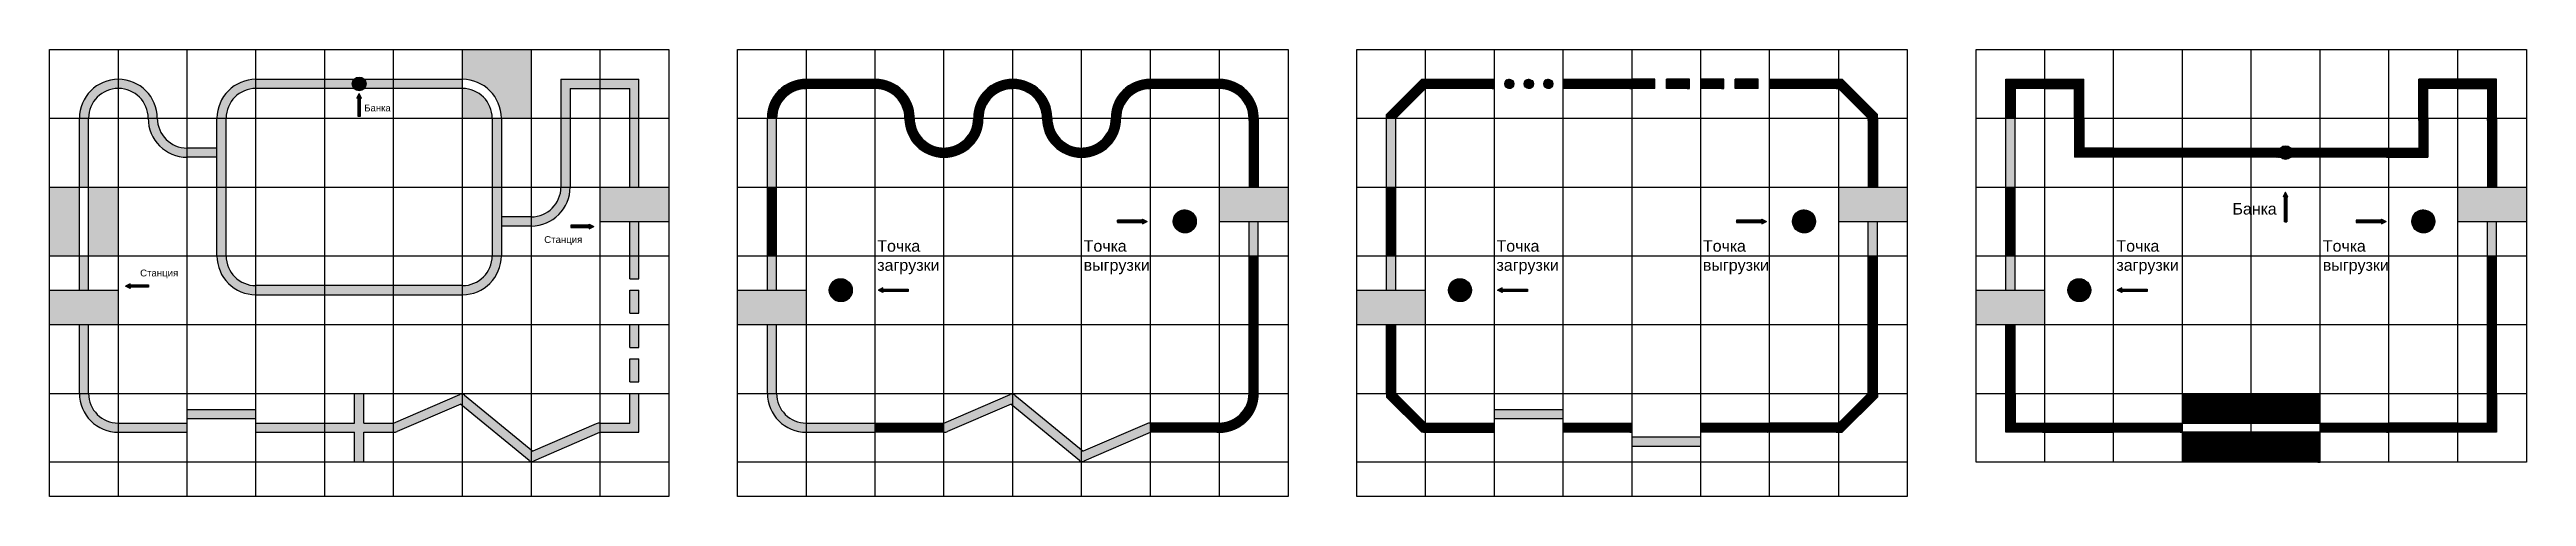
# Model space of a CAD drawing. Header units: inches. Extents: x 0 to 10800, y 0 to 1950.
import ezdxf

# ---------------------------------------------------------------- set-up
doc = ezdxf.new("R2010")
doc.units = ezdxf.units.IN
doc.header["$MEASUREMENT"] = 0
doc.styles.get("Standard").update_dxf_attribs({"font": 'arial.ttf'})
pattern_1 = [(45, (2700, 0), (-0.0883883476, 0.0883883476), [])]
pattern_2 = [(45, (5400, 0), (-0.0883883476, 0.0883883476), [])]
pattern_3 = [(45, (5402.36625, 0), (-0.0883883476, 0.0883883476), [])]

msp = doc.modelspace()

# ---------------------------------------------------------------- hatches: boundary and pattern name
h = msp.add_hatch(color=256)
h.paths.add_polyline_path([(2100, 1950), (1800, 1950), (1800, 1820, -0.414214), (1970, 1650), (2100, 1650)])
h.paths.add_polyline_path([(1800, 1780), (1800, 1650), (1930, 1650, 0.414214)], flags=17)
h = msp.add_hatch(color=256)
h.paths.add_polyline_path([(300, 1780), (300, 1820, 0.414214), (130, 1650), (170, 1650, -0.414214)])
h.paths.add_polyline_path([(300, 1820), (300, 1780, -0.414214), (430, 1650), (470, 1650, 0.414214)])
h.paths.add_polyline_path([(470, 1650), (430, 1650, 0.414214), (600, 1480), (600, 1520, -0.414214)])
h.paths.add_polyline_path([(730, 1520), (600, 1520), (600, 1480), (730, 1480)])
h = msp.add_hatch(color=256)
h.paths.add_polyline_path([(1328, 1820), (1200, 1820), (1200, 1780), (1328, 1780, -0.184483), (1320, 1800, -0.184483)])
h.paths.add_polyline_path([(1200, 1820), (900, 1820), (900, 1780), (1200, 1780)])
h.paths.add_polyline_path([(900, 1780), (900, 1820, 0.414214), (730, 1650), (770, 1650, -0.414214)])
h.paths.add_polyline_path([(770, 1650), (730, 1650), (730, 1350), (770, 1350)])
h.paths.add_polyline_path([(770, 1350), (730, 1350), (730, 1050), (770, 1050)])
h.paths.add_polyline_path([(770, 1050), (730, 1050, 0.414214), (900, 880), (900, 920, -0.414214)])
h.paths.add_polyline_path([(1200, 920), (900, 920), (900, 880), (1200, 880)])
h.paths.add_polyline_path([(1500, 920), (1200, 920), (1200, 880), (1500, 880)])
h.paths.add_polyline_path([(1800, 920), (1500, 920), (1500, 880), (1800, 880)])
h.paths.add_polyline_path([(1970, 1050), (1930, 1050, -0.414214), (1800, 920), (1800, 880, 0.414214)])
h.paths.add_polyline_path([(1970, 1350), (1930, 1350), (1930, 1050), (1970, 1050)])
h.paths.add_polyline_path([(1970, 1650), (1930, 1650), (1930, 1350), (1970, 1350)])
h.paths.add_polyline_path([(1500, 1820), (1372, 1820, -0.184483), (1380, 1800, -0.184483), (1372, 1780), (1500, 1780)])
h.paths.add_polyline_path([(1800, 1820), (1500, 1820), (1500, 1780), (1800, 1780)])
h = msp.add_hatch(color=256)
h.set_gradient(color1=(255, 0, 0), color2=(255, 0, 0), tint=1)
h.paths.add_polyline_path([(1380, 1800, 1), (1320, 1800, 1)])
for points in [[(1355, 1738), (1360, 1738), (1350, 1758), (1340, 1738), (1345, 1738), (1345, 1658), (1355, 1658)], [(170, 1650), (130, 1650), (130, 1350), (170, 1350)], [(3170, 1650), (3130, 1650), (3130, 1350), (3170, 1350)], [(5830, 1350), (5870, 1350), (5870, 1650), (5830, 1650)], [(8530, 1350), (8570, 1350), (8570, 1650), (8530, 1650)], [(2353, 1188), (2353, 1183), (2273, 1183), (2273, 1173), (2353, 1173), (2353, 1168), (2373, 1178)], [(431, 923), (351, 923), (351, 928), (331, 918), (351, 908), (351, 913), (431, 913)], [(1500, 320), (1370, 320), (1370, 450), (1330, 450), (1330, 320), (1200, 320), (1200, 280), (1330, 280), (1330, 150), (1370, 150), (1370, 280), (1500, 280)], [(2570, 450), (2530, 450), (2530, 320), (2400, 320), (2400, 280), (2570, 280)], [(900, 380), (600, 380), (600, 340), (900, 340)], [(6600, 380), (6300, 380), (6300, 340), (6600, 340)], [(1200, 320), (900, 320), (900, 280), (1200, 280)], [(2400, 280), (2400, 320, 0.102585), (2384, 317), (2107, 197), (2100, 203), (2100, 153, 0.144432), (2111, 155)], [(4800, 280), (4800, 320, 0.102585), (4784, 317), (4507, 197), (4500, 203), (4500, 153, 0.144432), (4511, 155)], [(7200, 220), (6900, 220), (6900, 260), (7200, 260)]]:
    msp.add_hatch(color=256).paths.add_polyline_path(points)
h = msp.add_hatch(color=256)
h.paths.add_polyline_path([(2570, 1650), (2530, 1650), (2530, 1350), (2570, 1350)])
h.paths.add_polyline_path([(2570, 1820), (2400, 1820), (2400, 1780), (2530, 1780), (2530, 1650), (2570, 1650)])
h.paths.add_polyline_path([(2400, 1820), (2230, 1820), (2230, 1650), (2270, 1650), (2270, 1780), (2400, 1780)])
h.paths.add_polyline_path([(2270, 1650), (2230, 1650), (2230, 1350), (2270, 1350)])
h.paths.add_polyline_path([(2270, 1350), (2230, 1350, -0.414214), (2100, 1220), (2100, 1180, 0.414214)])
h.paths.add_polyline_path([(2100, 1220), (1970, 1220), (1970, 1180), (2100, 1180)])
h = msp.add_hatch()
h.set_pattern_fill('ANSI31', color=256)
h.paths.add_polyline_path([(3300, 1780), (3300, 1820, 0.414214), (3130, 1650), (3170, 1650, -0.414214)])
h = msp.add_hatch()
h.set_pattern_fill('ANSI31', color=256)
h.paths.add_polyline_path([(3600, 1820), (3300, 1820), (3300, 1780), (3600, 1780)])
h = msp.add_hatch()
h.set_pattern_fill('ANSI31', color=256)
h.paths.add_polyline_path([(3600, 1820), (3600, 1780, -0.414214), (3730, 1650), (3770, 1650, 0.414214)])
h = msp.add_hatch()
h.set_pattern_fill('ANSI31', color=256)
h.paths.add_polyline_path([(4200, 1780), (4200, 1820, 0.414214), (4030, 1650), (4070, 1650, -0.414214)])
h = msp.add_hatch()
h.set_pattern_fill('ANSI31', color=256)
h.paths.add_polyline_path([(4200, 1820), (4200, 1780, -0.414214), (4330, 1650), (4370, 1650, 0.414214)])
h = msp.add_hatch()
h.set_pattern_fill('ANSI31', color=256)
h.paths.add_polyline_path([(4800, 1780), (4800, 1820, 0.414214), (4630, 1650), (4670, 1650, -0.414214)])
h = msp.add_hatch()
h.set_pattern_fill('ANSI31', color=256)
h.paths.add_polyline_path([(5100, 1820), (4800, 1820), (4800, 1780), (5100, 1780)])
h = msp.add_hatch()
h.set_pattern_fill('ANSI31', color=256)
h.paths.add_polyline_path([(5100, 1820), (5100, 1780, -0.414214), (5230, 1650), (5270, 1650, 0.414214)])
h = msp.add_hatch()
h.set_pattern_fill('ANSI31', color=256)
h.paths.add_polyline_path([(6000, 1780), (6000, 1820), (5983, 1820), (5830, 1667), (5830, 1650), (5870, 1650)])
h = msp.add_hatch()
h.set_pattern_fill('ANSI31', color=256)
h.set_pattern_definition(pattern_1)
h.paths.add_polyline_path([(6300, 1780), (6300, 1820), (6000, 1820), (6000, 1780)])
h = msp.add_hatch()
h.set_pattern_fill('ANSI31', color=256)
h.paths.add_polyline_path([(6345, 1800, 1), (6385, 1800, 1)])
h.paths.add_polyline_path([(6470, 1800, 1), (6430, 1800, 1)])
h.paths.add_polyline_path([(6555, 1800, 1), (6515, 1800, 1)])
h = msp.add_hatch()
h.set_pattern_fill('ANSI31', color=256)
h.set_pattern_definition([(45, (3300, 0), (-0.0883883476, 0.0883883476), [])])
h.paths.add_polyline_path([(6900, 1780), (6900, 1820), (6600, 1820), (6600, 1780)])
h = msp.add_hatch()
h.set_pattern_fill('ANSI31', color=256)
h.paths.add_polyline_path([(7000, 1820), (6900, 1820), (6900, 1780), (7000, 1780)])
h.paths.add_polyline_path([(7150, 1820), (7050, 1820), (7050, 1780), (7150, 1780)])
h = msp.add_hatch()
h.set_pattern_fill('ANSI31', color=256)
h.paths.add_polyline_path([(7300, 1820), (7200, 1820), (7200, 1780), (7300, 1780)])
h.paths.add_polyline_path([(7450, 1820), (7350, 1820), (7350, 1780), (7450, 1780)])
h = msp.add_hatch()
h.set_pattern_fill('ANSI31', color=256)
h.set_pattern_definition(pattern_1)
h.paths.add_polyline_path([(7800, 1780), (7800, 1820), (7500, 1820), (7500, 1780)])
h = msp.add_hatch()
h.set_pattern_fill('ANSI31', color=256)
h.paths.add_polyline_path([(7817, 1820), (7800, 1820), (7800, 1780), (7930, 1650), (7970, 1650), (7970, 1667)])
h = msp.add_hatch()
h.set_pattern_fill('ANSI31', color=256)
h.paths.add_polyline_path([(8700, 1820), (8530, 1820), (8530, 1650), (8570, 1650), (8570, 1780), (8700, 1780)])
h = msp.add_hatch()
h.set_pattern_fill('ANSI31', color=256)
h.paths.add_polyline_path([(8870, 1820), (8700, 1820), (8700, 1780), (8830, 1780), (8830, 1650), (8870, 1650)])
h = msp.add_hatch()
h.set_pattern_fill('ANSI31', color=256)
h.paths.add_polyline_path([(10370, 1780), (10500, 1780), (10500, 1820), (10330, 1820), (10330, 1650), (10370, 1650)])
h = msp.add_hatch()
h.set_pattern_fill('ANSI31', color=256)
h.paths.add_polyline_path([(10670, 1820), (10500, 1820), (10500, 1780), (10630, 1780), (10630, 1650), (10670, 1650)])
h = msp.add_hatch()
h.set_pattern_fill('ANSI31', color=256)
h.paths.add_polyline_path([(3900, 1520, -0.414214), (3770, 1650), (3730, 1650, 0.414214), (3900, 1480)])
h = msp.add_hatch()
h.set_pattern_fill('ANSI31', color=256)
h.paths.add_polyline_path([(4070, 1650), (4030, 1650, -0.414214), (3900, 1520), (3900, 1480, 0.414214)])
h = msp.add_hatch()
h.set_pattern_fill('ANSI31', color=256)
h.paths.add_polyline_path([(4370, 1650), (4330, 1650, 0.414214), (4500, 1480), (4500, 1520, -0.414214)])
h = msp.add_hatch()
h.set_pattern_fill('ANSI31', color=256)
h.paths.add_polyline_path([(4670, 1650), (4630, 1650, -0.414214), (4500, 1520), (4500, 1480, 0.414214)])
h = msp.add_hatch()
h.set_pattern_fill('ANSI31', color=256)
h.paths.add_polyline_path([(5270, 1650), (5230, 1650), (5230, 1350), (5270, 1350)])
h = msp.add_hatch()
h.set_pattern_fill('ANSI31', color=256)
h.set_pattern_definition(pattern_1)
h.paths.add_polyline_path([(7930, 1350), (7970, 1350), (7970, 1650), (7930, 1650)])
h = msp.add_hatch()
h.set_pattern_fill('ANSI31', color=256)
h.paths.add_polyline_path([(9000, 1520), (8870, 1520), (8870, 1650), (8830, 1650), (8830, 1480), (9000, 1480)])
h = msp.add_hatch()
h.set_pattern_fill('ANSI31', color=256)
h.paths.add_polyline_path([(10370, 1650), (10330, 1650), (10330, 1520), (10200, 1520), (10200, 1480), (10370, 1480)])
h = msp.add_hatch()
h.set_pattern_fill('ANSI31', color=256)
h.set_pattern_definition(pattern_2)
h.paths.add_polyline_path([(10630, 1350), (10670, 1350), (10670, 1650), (10630, 1650)])
h = msp.add_hatch()
h.set_pattern_fill('ANSI31', color=256)
h.paths.add_polyline_path([(9300, 1520), (9000, 1520), (9000, 1480), (9300, 1480)])
h.paths.add_polyline_path([(9600, 1520), (9300, 1520), (9300, 1480), (9600, 1480)])
h.paths.add_polyline_path([(9720, 1500, -0.184483), (9728, 1520), (9600, 1520), (9600, 1480), (9728, 1480, -0.184483)])
h.paths.add_polyline_path([(9900, 1520), (9772, 1520, -0.184483), (9780, 1500, -0.184483), (9772, 1480), (9900, 1480)])
h.paths.add_polyline_path([(10200, 1520), (9900, 1520), (9900, 1480), (10200, 1480)])
h = msp.add_hatch(color=256)
h.set_gradient(color1=(255, 0, 0), color2=(255, 0, 0), tint=1)
h.paths.add_polyline_path([(9780, 1500, 1), (9720, 1500, 1)])
h = msp.add_hatch(color=256)
h.paths.add_polyline_path([(130, 1350), (0, 1350), (0, 1050), (130, 1050)])
h.paths.add_polyline_path([(300, 1350), (170, 1350), (170, 1050), (300, 1050)])
h = msp.add_hatch(color=256)
h.paths.add_polyline_path([(2570, 1200), (2530, 1200), (2530, 1050), (2570, 1050)])
h.paths.add_polyline_path([(2700, 1350), (2400, 1350), (2400, 1200), (2700, 1200)])
h = msp.add_hatch()
h.set_pattern_fill('ANSI31', color=256)
h.paths.add_polyline_path([(3170, 1350), (3130, 1350), (3130, 1050), (3170, 1050)])
h = msp.add_hatch(color=256)
h.paths.add_polyline_path([(5270, 1200), (5230, 1200), (5230, 1050), (5270, 1050)])
h.paths.add_polyline_path([(5400, 1350), (5100, 1350), (5100, 1200), (5400, 1200)])
h = msp.add_hatch()
h.set_pattern_fill('ANSI31', color=256)
h.set_pattern_definition(pattern_1)
h.paths.add_polyline_path([(5830, 1050), (5870, 1050), (5870, 1350), (5830, 1350)])
h = msp.add_hatch(color=256)
h.paths.add_polyline_path([(7970, 1200), (7930, 1200), (7930, 1050), (7970, 1050)])
h.paths.add_polyline_path([(8100, 1350), (7800, 1350), (7800, 1200), (8100, 1200)])
h = msp.add_hatch()
h.set_pattern_fill('ANSI31', color=256)
h.set_pattern_definition(pattern_2)
h.paths.add_polyline_path([(8530, 1050), (8570, 1050), (8570, 1350), (8530, 1350)])
h = msp.add_hatch()
h.set_pattern_fill('ANSI31', color=256)
h.paths.add_polyline_path([(9755, 1308), (9760, 1308), (9750, 1328), (9740, 1308), (9745, 1308), (9745, 1198), (9755, 1198)])
h = msp.add_hatch(color=256)
h.paths.add_polyline_path([(10670, 1200), (10630, 1200), (10630, 1050), (10670, 1050)])
h.paths.add_polyline_path([(10800, 1350), (10500, 1350), (10500, 1200), (10800, 1200)])
h = msp.add_hatch()
h.set_pattern_fill('ANSI31', color=256)
h.paths.add_polyline_path([(4786, 1200), (4766, 1210), (4766, 1205), (4656, 1205), (4656, 1195), (4766, 1195), (4766, 1190)])
h = msp.add_hatch()
h.set_pattern_fill('ANSI31', color=4)
h.set_pattern_definition([(45, (-300, 0), (-0.0883883476, 0.0883883476), [])])
h.paths.add_polyline_path([(5000, 1200, 1), (4900, 1200, 1)])
h = msp.add_hatch()
h.set_pattern_fill('ANSI31', color=256)
h.set_pattern_definition(pattern_1)
h.paths.add_polyline_path([(7486, 1200), (7466, 1210), (7466, 1205), (7356, 1205), (7356, 1195), (7466, 1195), (7466, 1190)])
h = msp.add_hatch()
h.set_pattern_fill('ANSI31', color=4)
h.set_pattern_definition([(45, (2400, 0), (-0.0883883476, 0.0883883476), [])])
h.paths.add_polyline_path([(7700, 1200, 1), (7600, 1200, 1)])
h = msp.add_hatch()
h.set_pattern_fill('ANSI31', color=256)
h.set_pattern_definition(pattern_3)
h.paths.add_polyline_path([(10188, 1200), (10168, 1210), (10168, 1205), (10058, 1205), (10058, 1195), (10168, 1195), (10168, 1190)])
h = msp.add_hatch()
h.set_pattern_fill('ANSI31', color=4)
h.set_pattern_definition([(45, (5100, 0), (-0.0883883476, 0.0883883476), [])])
h.paths.add_polyline_path([(10400, 1200, 1), (10300, 1200, 1)])
h = msp.add_hatch(color=256)
h.paths.add_polyline_path([(300, 900), (0, 900), (0, 750), (300, 750)])
h.paths.add_polyline_path([(170, 1050), (130, 1050), (130, 900), (170, 900)])
h = msp.add_hatch(color=256)
h.paths.add_polyline_path([(2570, 900), (2530, 900), (2530, 800), (2570, 800)])
h.paths.add_polyline_path([(2530, 950), (2570, 950), (2570, 1050), (2530, 1050)])
h.paths.add_polyline_path([(2570, 750), (2530, 750), (2530, 650), (2570, 650)])
h.paths.add_polyline_path([(2570, 600), (2530, 600), (2530, 500), (2570, 500)])
h = msp.add_hatch(color=256)
h.paths.add_polyline_path([(3300, 900), (3000, 900), (3000, 750), (3300, 750)])
h.paths.add_polyline_path([(3170, 1050), (3130, 1050), (3130, 900), (3170, 900)])
h = msp.add_hatch()
h.set_pattern_fill('ANSI31', color=256)
h.paths.add_polyline_path([(5270, 1050), (5230, 1050), (5230, 750), (5270, 750)])
h = msp.add_hatch(color=256)
h.paths.add_polyline_path([(6000, 900), (5700, 900), (5700, 750), (6000, 750)])
h.paths.add_polyline_path([(5870, 1050), (5830, 1050), (5830, 900), (5870, 900)])
h = msp.add_hatch()
h.set_pattern_fill('ANSI31', color=256)
h.set_pattern_definition(pattern_1)
h.paths.add_polyline_path([(7970, 1050), (7930, 1050), (7930, 750), (7970, 750)])
h = msp.add_hatch(color=256)
h.paths.add_polyline_path([(8700, 900), (8400, 900), (8400, 750), (8700, 750)])
h.paths.add_polyline_path([(8570, 1050), (8530, 1050), (8530, 900), (8570, 900)])
h = msp.add_hatch()
h.set_pattern_fill('ANSI31', color=256)
h.set_pattern_definition(pattern_2)
h.paths.add_polyline_path([(10670, 1050), (10630, 1050), (10630, 750), (10670, 750)])
h = msp.add_hatch()
h.set_pattern_fill('ANSI31', color=3)
h.paths.add_polyline_path([(3500, 900, 1), (3400, 900, 1)])
h = msp.add_hatch()
h.set_pattern_fill('ANSI31', color=256)
h.paths.add_polyline_path([(3744, 905), (3634, 905), (3634, 910), (3614, 900), (3634, 890), (3634, 895), (3744, 895)])
h = msp.add_hatch()
h.set_pattern_fill('ANSI31', color=3)
h.set_pattern_definition(pattern_1)
h.paths.add_polyline_path([(6200, 900, 1), (6100, 900, 1)])
h = msp.add_hatch()
h.set_pattern_fill('ANSI31', color=256)
h.set_pattern_definition(pattern_1)
h.paths.add_polyline_path([(6444, 905), (6334, 905), (6334, 910), (6314, 900), (6334, 890), (6334, 895), (6444, 895)])
h = msp.add_hatch()
h.set_pattern_fill('ANSI31', color=3)
h.set_pattern_definition(pattern_2)
h.paths.add_polyline_path([(8900, 900, 1), (8800, 900, 1)])
h = msp.add_hatch()
h.set_pattern_fill('ANSI31', color=256)
h.set_pattern_definition(pattern_3)
h.paths.add_polyline_path([(9146, 905), (9036, 905), (9036, 910), (9016, 900), (9036, 890), (9036, 895), (9146, 895)])
h = msp.add_hatch(color=256)
h.paths.add_polyline_path([(170, 750), (130, 750), (130, 450), (170, 450)])
h.paths.add_polyline_path([(170, 450), (130, 450, 0.414214), (300, 280), (300, 320, -0.414214)])
h.paths.add_polyline_path([(600, 320), (300, 320), (300, 280), (600, 280)])
h = msp.add_hatch(color=256)
h.paths.add_polyline_path([(3170, 750), (3130, 750), (3130, 450), (3170, 450)])
h.paths.add_polyline_path([(3170, 450), (3130, 450, 0.414214), (3300, 280), (3300, 320, -0.414214)])
h.paths.add_polyline_path([(3600, 320), (3300, 320), (3300, 280), (3600, 280)])
h = msp.add_hatch()
h.set_pattern_fill('ANSI31', color=256)
h.paths.add_polyline_path([(5270, 750), (5230, 750), (5230, 450), (5270, 450)])
h = msp.add_hatch()
h.set_pattern_fill('ANSI31', color=256)
h.paths.add_polyline_path([(5870, 750), (5830, 750), (5830, 450), (5870, 450)])
h = msp.add_hatch()
h.set_pattern_fill('ANSI31', color=256)
h.set_pattern_definition(pattern_1)
h.paths.add_polyline_path([(7970, 750), (7930, 750), (7930, 450), (7970, 450)])
h = msp.add_hatch()
h.set_pattern_fill('ANSI31', color=256)
h.set_pattern_definition(pattern_1)
h.paths.add_polyline_path([(8570, 750), (8530, 750), (8530, 450), (8570, 450)])
h = msp.add_hatch()
h.set_pattern_fill('ANSI31', color=256)
h.set_pattern_definition(pattern_2)
h.paths.add_polyline_path([(10670, 750), (10630, 750), (10630, 450), (10670, 450)])
h = msp.add_hatch(color=256)
h.paths.add_polyline_path([(1793, 403), (1800, 397), (1800, 447, 0.144432), (1789, 445), (1500, 320), (1500, 280, 0.102585), (1516, 283)])
h.paths.add_polyline_path([(1809, 442, 0.131984), (1800, 447), (1800, 397), (2091, 158, 0.131984), (2100, 153), (2100, 203)])
h = msp.add_hatch(color=256)
h.paths.add_polyline_path([(4193, 403), (4200, 397), (4200, 447, 0.144432), (4189, 445), (3900, 320), (3900, 280, 0.102585), (3916, 283)])
h.paths.add_polyline_path([(4209, 442, 0.131984), (4200, 447), (4200, 397), (4491, 158, 0.131984), (4500, 153), (4500, 203)])
h = msp.add_hatch()
h.set_pattern_fill('ANSI31', color=256)
h.paths.add_polyline_path([(5270, 450), (5230, 450, -0.414214), (5100, 320), (5100, 280, 0.414214)])
h = msp.add_hatch()
h.set_pattern_fill('ANSI31', color=256)
h.paths.add_polyline_path([(5870, 450), (5830, 450), (5830, 433), (5983, 280), (6000, 280), (6000, 320)])
h = msp.add_hatch()
h.set_pattern_fill('ANSI31', color=256)
h.paths.add_polyline_path([(7970, 433), (7970, 450), (7930, 450), (7800, 320), (7800, 280), (7817, 280)])
h = msp.add_hatch()
h.set_pattern_fill('ANSI31', color=256)
h.paths.add_polyline_path([(8700, 320), (8570, 320), (8570, 450), (8530, 450), (8530, 280), (8700, 280)])
h = msp.add_hatch()
h.set_pattern_fill('ANSI31', color=256)
h.paths.add_polyline_path([(9600, 450), (9300, 450), (9300, 320), (9600, 320)])
h.paths.add_polyline_path([(9900, 450), (9600, 450), (9600, 320), (9900, 320)])
h.paths.add_polyline_path([(9900, 280), (9600, 280), (9600, 150), (9900, 150)])
h.paths.add_polyline_path([(9600, 280), (9300, 280), (9300, 150), (9600, 150)])
h = msp.add_hatch()
h.set_pattern_fill('ANSI31', color=256)
h.paths.add_polyline_path([(10670, 450), (10630, 450), (10630, 320), (10500, 320), (10500, 280), (10670, 280)])
h = msp.add_hatch()
h.set_pattern_fill('ANSI31', color=256)
h.paths.add_polyline_path([(3900, 320), (3600, 320), (3600, 280), (3900, 280)])
h = msp.add_hatch()
h.set_pattern_fill('ANSI31', color=256)
h.paths.add_polyline_path([(5100, 320), (4800, 320), (4800, 280), (5100, 280)])
h = msp.add_hatch()
h.set_pattern_fill('ANSI31', color=256)
h.paths.add_polyline_path([(6300, 320), (6000, 320), (6000, 280), (6300, 280)])
h = msp.add_hatch()
h.set_pattern_fill('ANSI31', color=256)
h.set_pattern_definition([(45, (3000, 0), (-0.0883883476, 0.0883883476), [])])
h.paths.add_polyline_path([(6900, 280), (6900, 320), (6600, 320), (6600, 280)])
h = msp.add_hatch()
h.set_pattern_fill('ANSI31', color=256)
h.set_pattern_definition([(45, (3600, -6e-14), (-0.0883883476, 0.0883883476), [])])
h.paths.add_polyline_path([(7500, 280), (7500, 320), (7200, 320), (7200, 280)])
h = msp.add_hatch()
h.set_pattern_fill('ANSI31', color=256)
h.set_pattern_definition(pattern_1)
h.paths.add_polyline_path([(7500, 320), (7500, 280), (7800, 280), (7800, 320)])
h = msp.add_hatch()
h.set_pattern_fill('ANSI31', color=256)
h.set_pattern_definition(pattern_1)
h.paths.add_polyline_path([(9000, 320), (8700, 320), (8700, 280), (9000, 280)])
h = msp.add_hatch()
h.set_pattern_fill('ANSI31', color=256)
h.set_pattern_definition(pattern_2)
h.paths.add_polyline_path([(9300, 280), (9300, 320), (9000, 320), (9000, 280)])
h = msp.add_hatch()
h.set_pattern_fill('ANSI31', color=256)
h.set_pattern_definition([(45, (6300, -6e-14), (-0.0883883476, 0.0883883476), [])])
h.paths.add_polyline_path([(10200, 280), (10200, 320), (9900, 320), (9900, 280)])
h = msp.add_hatch()
h.set_pattern_fill('ANSI31', color=256)
h.set_pattern_definition(pattern_2)
h.paths.add_polyline_path([(10200, 320), (10200, 280), (10500, 280), (10500, 320)])

# ---------------------------------------------------------------- linework, layer by layer
for p, q in [((0, 0), (0, 1950)), ((0, 1950), (2700, 1950)), ((300, 0), (300, 1950)), ((600, 0), (600, 1950)), ((900, 0), (900, 1950)), ((1200, 0), (1200, 1950)), ((1500, 0), (1500, 1950)), ((1800, 0), (1800, 1950)), ((2100, 1950), (2100, 0)), ((2400, 1950), (2400, 0)), ((2700, 1950), (2700, 0)), ((3000, 0), (3000, 1950)), ((3000, 1950), (5400, 1950)), ((3300, 0), (3300, 1950)), ((3600, 0), (3600, 1950)), ((3900, 0), (3900, 1950)), ((4200, 0), (4200, 1950)), ((4500, 0), (4500, 1950)), ((4800, 0), (4800, 1950)), ((5100, 1950), (5100, 0)), ((5400, 1950), (5400, 0)), ((5700, 0), (5700, 1950)), ((5700, 1950), (8100, 1950)), ((6000, 0), (6000, 1950)), ((6300, 0), (6300, 1950)), ((6600, 0), (6600, 1950)), ((6900, 0), (6900, 1950)), ((7200, 0), (7200, 1950)), ((7500, 0), (7500, 1950)), ((7800, 1950), (7800, 0)), ((8100, 1950), (8100, 0)), ((8400, 150), (8400, 1950)), ((8400, 1950), (10800, 1950)), ((8700, 150), (8700, 1950)), ((9000, 150), (9000, 1950)), ((9300, 150), (9300, 1950)), ((9600, 150), (9600, 1950)), ((9900, 150), (9900, 1950)), ((10200, 150), (10200, 1950)), ((10500, 1950), (10500, 150)), ((10800, 1950), (10800, 150)), ((900, 1820), (1328, 1820)), ((1328, 1780), (900, 1780)), ((1340, 1738), (1350, 1758)), ((1345, 1738), (1340, 1738)), ((1345, 1658), (1345, 1738)), ((1360, 1738), (1350, 1758)), ((1355, 1738), (1355, 1658)), ((1355, 1738), (1360, 1738)), ((1372, 1820), (1800, 1820)), ((1800, 1780), (1372, 1780)), ((2230, 1820), (2570, 1820)), ((2230, 1820), (2230, 1350)), ((2270, 1780), (2530, 1780)), ((2270, 1780), (2270, 1350)), ((2530, 1350), (2530, 1780)), ((2570, 1350), (2570, 1820)), ((3300, 1820), (3600, 1820)), ((3600, 1780), (3300, 1780)), ((4800, 1820), (5100, 1820)), ((5100, 1780), (4800, 1780)), ((5830, 1667), (5983, 1820)), ((5870, 1650), (6000, 1780)), ((5983, 1820), (6300, 1820)), ((6300, 1780), (6000, 1780)), ((6600, 1820), (6900, 1820)), ((6900, 1780), (6600, 1780)), ((7000, 1820), (6900, 1820)), ((7000, 1780), (6900, 1780)), ((7000, 1780), (7000, 1820)), ((7150, 1820), (7050, 1820)), ((7050, 1780), (7050, 1820)), ((7150, 1780), (7050, 1780)), ((7150, 1780), (7150, 1820)), ((7300, 1820), (7200, 1820)), ((7300, 1780), (7200, 1780)), ((7300, 1780), (7300, 1820)), ((7450, 1820), (7350, 1820)), ((7350, 1780), (7350, 1820)), ((7450, 1780), (7350, 1780)), ((7450, 1780), (7450, 1820)), ((7500, 1820), (7800, 1820)), ((7800, 1780), (7500, 1780)), ((7800, 1820), (7817, 1820)), ((7930, 1650), (7800, 1780)), ((7970, 1667), (7817, 1820)), ((8530, 1650), (8530, 1820)), ((8530, 1820), (8700, 1820)), ((8700, 1780), (8570, 1780)), ((8570, 1780), (8570, 1650)), ((8700, 1820), (8870, 1820)), ((8700, 1780), (8830, 1780)), ((8830, 1650), (8830, 1780)), ((8870, 1650), (8870, 1820)), ((10500, 1820), (10330, 1820)), ((10330, 1650), (10330, 1820)), ((10500, 1780), (10370, 1780)), ((10370, 1650), (10370, 1780)), ((10670, 1820), (10500, 1820)), ((10500, 1780), (10630, 1780)), ((10630, 1780), (10630, 1650)), ((10670, 1650), (10670, 1820)), ((0, 1650), (2700, 1650)), ((130, 900), (130, 1650)), ((170, 900), (170, 1650)), ((730, 1050), (730, 1650)), ((770, 1050), (770, 1650)), ((1355, 1658), (1345, 1658)), ((1930, 1650), (1930, 1050)), ((1970, 1650), (1970, 1050)), ((3000, 1650), (5400, 1650)), ((3130, 900), (3130, 1650)), ((3170, 900), (3170, 1650)), ((5230, 1650), (5230, 1350)), ((5270, 1650), (5270, 1350)), ((5700, 1650), (8100, 1650)), ((5830, 900), (5830, 1667)), ((5870, 900), (5870, 1650)), ((7930, 1650), (7930, 1350)), ((7970, 1650), (7970, 1667)), ((7970, 1650), (7970, 1350)), ((8400, 1650), (10800, 1650)), ((8530, 900), (8530, 1650)), ((8570, 900), (8570, 1650)), ((8830, 1650), (8830, 1480)), ((8870, 1650), (8870, 1520)), ((10330, 1650), (10330, 1520)), ((10370, 1650), (10370, 1480)), ((10630, 1650), (10630, 1350)), ((10670, 1650), (10670, 1350)), ((730, 1520), (600, 1520)), ((9000, 1520), (8870, 1520)), ((9000, 1520), (9728, 1520)), ((9772, 1520), (10200, 1520)), ((10200, 1520), (10330, 1520)), ((730, 1480), (600, 1480)), ((9000, 1480), (8830, 1480)), ((9728, 1480), (9000, 1480)), ((10200, 1480), (9772, 1480)), ((10200, 1480), (10370, 1480)), ((0, 1350), (2700, 1350)), ((3000, 1350), (5400, 1350)), ((5700, 1350), (8100, 1350)), ((8400, 1350), (10800, 1350)), ((9740, 1308), (9750, 1328)), ((9745, 1308), (9740, 1308)), ((9745, 1198), (9745, 1308)), ((9760, 1308), (9750, 1328)), ((9755, 1308), (9755, 1198)), ((9755, 1308), (9760, 1308)), ((2100, 1220), (1970, 1220)), ((2353, 1183), (2353, 1188)), ((2353, 1188), (2373, 1178)), ((2400, 1200), (2700, 1200)), ((2530, 950), (2530, 1200)), ((2570, 950), (2570, 1200)), ((4766, 1205), (4656, 1205)), ((4656, 1205), (4656, 1195)), ((4656, 1195), (4766, 1195)), ((4766, 1205), (4766, 1210)), ((4766, 1210), (4786, 1200)), ((4766, 1190), (4786, 1200)), ((4766, 1195), (4766, 1190)), ((5100, 1200), (5400, 1200)), ((5230, 1050), (5230, 1200)), ((5270, 1050), (5270, 1200)), ((7466, 1205), (7356, 1205)), ((7356, 1205), (7356, 1195)), ((7356, 1195), (7466, 1195)), ((7466, 1205), (7466, 1210)), ((7466, 1210), (7486, 1200)), ((7466, 1190), (7486, 1200)), ((7466, 1195), (7466, 1190)), ((7800, 1200), (8100, 1200)), ((7930, 1050), (7930, 1200)), ((7970, 1050), (7970, 1200)), ((9755, 1198), (9745, 1198)), ((10168, 1205), (10058, 1205)), ((10058, 1205), (10058, 1195)), ((10058, 1195), (10168, 1195)), ((10168, 1205), (10168, 1210)), ((10168, 1210), (10188, 1200)), ((10168, 1190), (10188, 1200)), ((10168, 1195), (10168, 1190)), ((10500, 1200), (10800, 1200)), ((10630, 1050), (10630, 1200)), ((10670, 1050), (10670, 1200)), ((2100, 1180), (1970, 1180)), ((2353, 1183), (2273, 1183)), ((2273, 1183), (2273, 1173)), ((2273, 1173), (2353, 1173)), ((2353, 1168), (2373, 1178)), ((2353, 1173), (2353, 1168)), ((0, 1050), (2700, 1050)), ((3000, 1050), (5400, 1050)), ((5230, 450), (5230, 1050)), ((5270, 450), (5270, 1050)), ((5700, 1050), (8100, 1050)), ((7930, 450), (7930, 1050)), ((7970, 450), (7970, 1050)), ((8400, 1050), (10800, 1050)), ((10630, 450), (10630, 1050)), ((10670, 450), (10670, 1050)), ((0, 900), (300, 900)), ((351, 928), (331, 918)), ((351, 908), (331, 918)), ((351, 923), (351, 928)), ((351, 923), (431, 923)), ((431, 913), (351, 913)), ((351, 913), (351, 908)), ((431, 923), (431, 913)), ((1800, 920), (900, 920)), ((900, 880), (1800, 880)), ((2530, 950), (2570, 950)), ((2530, 900), (2570, 900)), ((2530, 800), (2530, 900)), ((2570, 800), (2570, 900)), ((3000, 900), (3300, 900)), ((3634, 910), (3614, 900)), ((3634, 890), (3614, 900)), ((3634, 905), (3634, 910)), ((3634, 905), (3744, 905)), ((3744, 895), (3634, 895)), ((3634, 895), (3634, 890)), ((3744, 905), (3744, 895)), ((5700, 900), (6000, 900)), ((6334, 910), (6314, 900)), ((6334, 890), (6314, 900)), ((6334, 905), (6334, 910)), ((6334, 905), (6444, 905)), ((6444, 895), (6334, 895)), ((6334, 895), (6334, 890)), ((6444, 905), (6444, 895)), ((8400, 900), (8700, 900)), ((9036, 910), (9016, 900)), ((9036, 890), (9016, 900)), ((9036, 905), (9036, 910)), ((9036, 905), (9146, 905)), ((9146, 895), (9036, 895)), ((9036, 895), (9036, 890)), ((9146, 905), (9146, 895)), ((2530, 800), (2570, 800)), ((0, 750), (2700, 750)), ((130, 450), (130, 750)), ((170, 450), (170, 750)), ((2530, 650), (2530, 750)), ((2530, 650), (2570, 650)), ((2570, 650), (2570, 750)), ((3000, 750), (5400, 750)), ((3130, 450), (3130, 750)), ((3170, 450), (3170, 750)), ((5700, 750), (8100, 750)), ((5830, 450), (5830, 750)), ((5870, 450), (5870, 750)), ((8400, 750), (10800, 750)), ((8530, 450), (8530, 750)), ((8570, 450), (8570, 750)), ((2530, 600), (2570, 600)), ((2530, 500), (2530, 600)), ((2570, 500), (2570, 600)), ((0, 450), (2700, 450)), ((1330, 320), (1330, 450)), ((1370, 320), (1370, 450)), ((1500, 320), (1789, 445)), ((1809, 442), (2107, 197)), ((2530, 500), (2570, 500)), ((2530, 320), (2530, 450)), ((2570, 280), (2570, 450)), ((3000, 450), (5400, 450)), ((3900, 320), (4189, 445)), ((4209, 442), (4507, 197)), ((5700, 450), (8100, 450)), ((5830, 450), (5830, 433)), ((5830, 433), (5983, 280)), ((5870, 450), (6000, 320)), ((7800, 320), (7930, 450)), ((7817, 280), (7970, 433)), ((7970, 450), (7970, 433)), ((8400, 450), (10800, 450)), ((8530, 280), (8530, 450)), ((8570, 450), (8570, 320)), ((10630, 320), (10630, 450)), ((10670, 450), (10670, 280)), ((600, 380), (900, 380)), ((600, 340), (900, 340)), ((1793, 403), (1516, 283)), ((1793, 403), (2091, 158)), ((4193, 403), (3916, 283)), ((4193, 403), (4491, 158)), ((6300, 380), (6600, 380)), ((6300, 340), (6600, 340)), ((300, 320), (600, 320)), ((300, 280), (600, 280)), ((900, 320), (1330, 320)), ((900, 280), (1330, 280)), ((1330, 150), (1330, 280)), ((1370, 320), (1500, 320)), ((1370, 150), (1370, 280)), ((1370, 280), (1500, 280)), ((2384, 317), (2107, 197)), ((2111, 155), (2400, 280)), ((2400, 320), (2530, 320)), ((2400, 280), (2570, 280)), ((3300, 320), (3600, 320)), ((3300, 280), (3600, 280)), ((3600, 320), (3900, 320)), ((3900, 280), (3600, 280)), ((4784, 317), (4507, 197)), ((4511, 155), (4800, 280)), ((5100, 320), (4800, 320)), ((5100, 280), (4800, 280)), ((6000, 280), (5983, 280)), ((6000, 320), (6300, 320)), ((6000, 280), (6300, 280)), ((6600, 320), (6900, 320)), ((6900, 280), (6600, 280)), ((6900, 260), (7200, 260)), ((6900, 220), (7200, 220)), ((7200, 320), (7500, 320)), ((7500, 280), (7200, 280)), ((7800, 320), (7500, 320)), ((7800, 280), (7500, 280)), ((7800, 280), (7817, 280)), ((8700, 280), (8530, 280)), ((8570, 320), (8700, 320)), ((8700, 320), (9000, 320)), ((8700, 280), (9000, 280)), ((9000, 320), (9300, 320)), ((9300, 280), (9000, 280)), ((9300, 320), (9900, 320)), ((9900, 280), (9300, 280)), ((9900, 320), (10200, 320)), ((10200, 280), (9900, 280)), ((10500, 320), (10200, 320)), ((10500, 280), (10200, 280)), ((10500, 320), (10630, 320)), ((10670, 280), (10500, 280)), ((2700, 150), (0, 150)), ((5400, 150), (3000, 150)), ((8100, 150), (5700, 150)), ((10800, 150), (8400, 150)), ((2700, 0), (0, 0)), ((5400, 0), (3000, 0)), ((8100, 0), (5700, 0))]:
    msp.add_line(p, q)
for centre, radius in [((1350, 1800), 30), ((6365, 1800), 20), ((6450, 1800), 20), ((6535, 1800), 20), ((9750, 1500), 30), ((4950, 1200), 50), ((7650, 1200), 50), ((10350, 1200), 50), ((3450, 900), 50), ((6150, 900), 50), ((8850, 900), 50)]:
    msp.add_circle(centre, radius)
for centre, radius, start, end in [((300, 1650), 170, 90, 180), ((300, 1650), 130, 90, 180), ((300, 1650), 170, 0, 90), ((300, 1650), 130, 0, 90), ((900, 1650), 170, 90, 180), ((900, 1650), 130, 90, 180), ((1800, 1650), 170, 0, 90), ((1800, 1650), 130, 0, 90), ((3300, 1650), 170, 90, 180), ((3300, 1650), 130, 90, 180), ((3600, 1650), 170, 0, 90), ((3600, 1650), 130, 0, 90), ((4200, 1650), 170, 90, 180), ((4200, 1650), 130, 90, 180), ((4200, 1650), 170, 0, 90), ((4200, 1650), 130, 0, 90), ((4800, 1650), 170, 90, 180), ((4800, 1650), 130, 90, 180), ((5100, 1650), 170, 0, 90), ((5100, 1650), 130, 0, 90), ((600, 1650), 170, 180, 270), ((600, 1650), 130, 180, 270), ((3900, 1650), 170, 180, 270), ((3900, 1650), 130, 180, 270), ((3900, 1650), 130, 270, 0), ((3900, 1650), 170, 270, 0), ((4500, 1650), 170, 180, 270), ((4500, 1650), 130, 180, 270), ((4500, 1650), 130, 270, 0), ((4500, 1650), 170, 270, 0), ((2100, 1350), 130, 270, 0), ((2100, 1350), 170, 270, 0), ((900, 1050), 170, 180, 270), ((900, 1050), 130, 180, 270), ((1800, 1050), 130, 270, 0), ((1800, 1050), 170, 270, 0), ((300, 450), 170, 180, 270), ((300, 450), 130, 180, 270), ((1797, 427), 20, 50.4799, 113.4287), ((3300, 450), 170, 180, 270), ((3300, 450), 130, 180, 270), ((4197, 427), 20, 50.4799, 113.4287), ((5100, 450), 130, 270, 0), ((5100, 450), 170, 270, 0), ((1500, 320), 40, 270, 293.4287), ((2400, 280), 40, 90, 113.4287), ((3900, 320), 40, 270, 293.4287), ((4800, 280), 40, 90, 113.4287), ((2103, 173), 20, 230.4799, 293.4287), ((4503, 173), 20, 230.4799, 293.4287)]:
    msp.add_arc(centre, radius, start, end)

# ---------------------------------------------------------------- texts
at = {"attachment_point": 1}
for s, width, insert, char_height in [('{\\fArial|b0|i0|c204|p34;Банка}', 76.12, (1372, 1710), 30), ('{\\fArial|b0|i0|c204|p34;Банка}', 76.12, (9518, 1280), 50), ('{\\fArial|b0|i0|c204|p34;Станция}', 146.91, (2157, 1136), 30), ('{\\fArial|b0|i0|c204|p34;Точка загрузки}', 305.53, (3609, 1118), 50), ('{\\fArial|b0|i0|c204|p34;Точка выгрузки}', 305.53, (4509, 1118), 50), ('{\\fArial|b0|i0|c204|p34;Точка загрузки}', 305.53, (6309, 1118), 50), ('{\\fArial|b0|i0|c204|p34;Точка выгрузки}', 305.53, (7209, 1118), 50), ('{\\fArial|b0|i0|c204|p34;Точка загрузки}', 305.53, (9012, 1118), 50), ('{\\fArial|b0|i0|c204|p34;Точка выгрузки}', 305.53, (9912, 1118), 50), ('{\\fArial|b0|i0|c204|p34;Станция}', 146.91, (395, 990), 30)]:
    msp.add_mtext_dynamic_manual_height_columns(s, width=width, gutter_width=1, heights=[0], dxfattribs=dict(at, insert=insert, char_height=char_height))

doc.saveas('drawing.dxf')
